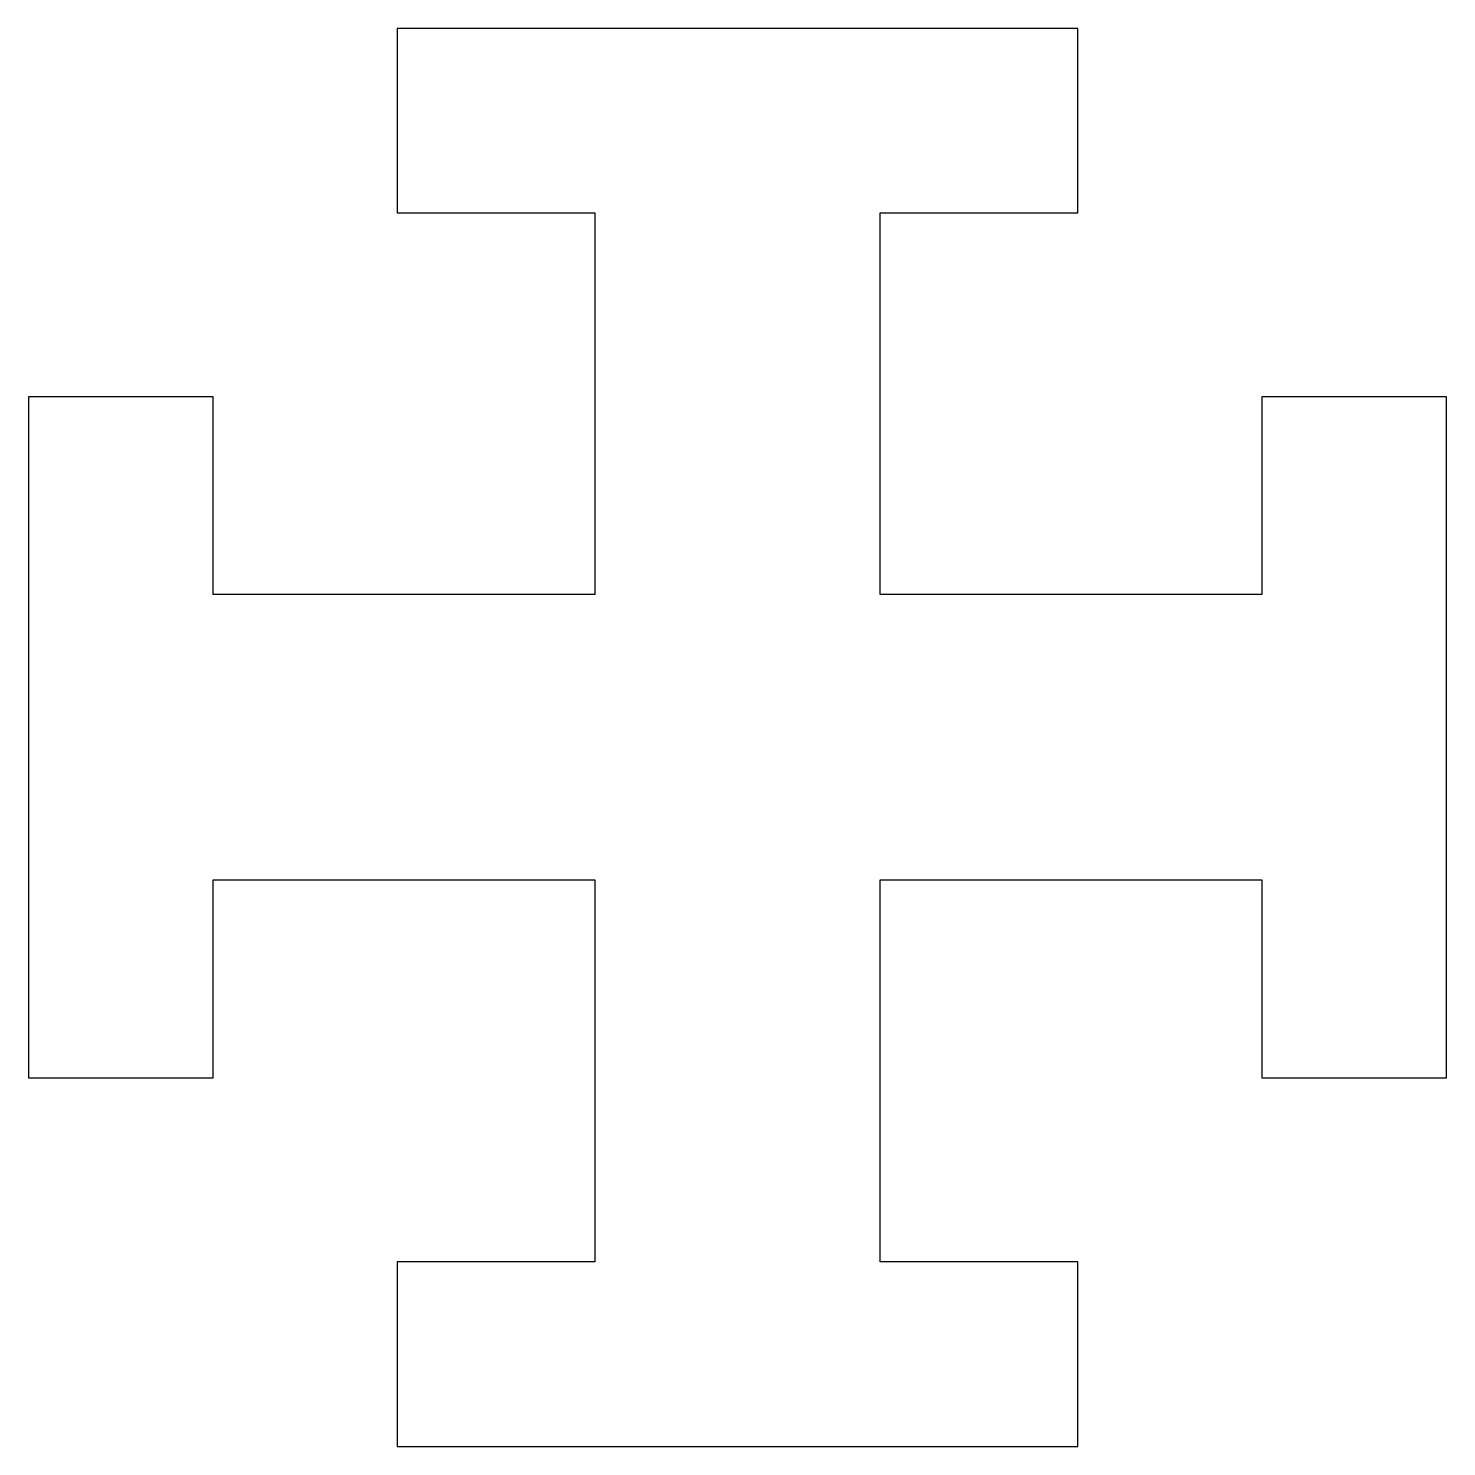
# Model space of a CAD drawing. Header units: centimetres. Extents: x -10.5 to 10.5, y -10.5 to 10.4.
import ezdxf

# ---------------------------------------------------------------- set-up
doc = ezdxf.new("R2010")
doc.units = ezdxf.units.CM
doc.header["$MEASUREMENT"] = 0
doc.layers.add('Layer 1', color=7, linetype='Continuous')

msp = doc.modelspace()

# ---------------------------------------------------------------- linework, layer by layer
at = {"layer": 'Layer 1'}
msp.add_open_spline([(-2.10612, 2.08915), (-2.10612, 2.08915), (-2.10612, 7.72353), (-2.10612, 7.72353), (-2.10612, 7.72353), (-2.10612, 7.72353), (-5.02485, 7.72353), (-5.02485, 7.72353), (-5.02485, 7.72353), (-5.02485, 7.72353), (-5.02485, 10.44906), (-5.02485, 10.44906), (-5.02485, 10.44906), (-5.02485, 10.44906), (0.0012, 10.44906), (0.0012, 10.44906), (0.0012, 10.44906), (0.0012, 10.44906), (5.02487, 10.44906), (5.02487, 10.44906), (5.02487, 10.44906), (5.02487, 10.44906), (5.02487, 7.72353), (5.02487, 7.72353), (5.02487, 7.72353), (5.02487, 7.72353), (2.10615, 7.72353), (2.10615, 7.72353), (2.10615, 7.72353), (2.10615, 7.72353), (2.10615, 2.08915), (2.10615, 2.08915), (2.10615, 2.08915), (2.10615, 2.08915), (7.74315, 2.08915), (7.74315, 2.08915), (7.74315, 2.08915), (7.74315, 2.08915), (7.74315, 5.00774), (7.74315, 5.00774), (7.74315, 5.00774), (7.74315, 5.00774), (10.47103, 5.00774), (10.47103, 5.00774), (10.47103, 5.00774), (10.47103, 5.00774), (10.47103, -0.01603), (10.47103, -0.01603), (10.47103, -0.01603), (10.47103, -0.01603), (10.47103, -5.04206), (10.47103, -5.04206), (10.47103, -5.04206), (10.47103, -5.04206), (7.74315, -5.04206), (7.74315, -5.04206), (7.74315, -5.04206), (7.74315, -5.04206), (7.74315, -2.12087), (7.74315, -2.12087), (7.74315, -2.12087), (7.74315, -2.12087), (2.10615, -2.12087), (2.10615, -2.12087), (2.10615, -2.12087), (2.10615, -2.12087), (2.10615, -7.76015), (2.10615, -7.76015), (2.10615, -7.76015), (2.10615, -7.76015), (5.02487, -7.76015), (5.02487, -7.76015), (5.02487, -7.76015), (5.02487, -7.76015), (5.02487, -10.48824), (5.02487, -10.48824), (5.02487, -10.48824), (5.02487, -10.48824), (0.0012, -10.48824), (0.0012, -10.48824), (0.0012, -10.48824), (0.0012, -10.48824), (-5.02485, -10.48824), (-5.02485, -10.48824), (-5.02485, -10.48824), (-5.02485, -10.48824), (-5.02485, -7.76015), (-5.02485, -7.76015), (-5.02485, -7.76015), (-5.02485, -7.76015), (-2.10612, -7.76015), (-2.10612, -7.76015), (-2.10612, -7.76015), (-2.10612, -7.76015), (-2.10612, -2.12087), (-2.10612, -2.12087), (-2.10612, -2.12087), (-2.10612, -2.12087), (-7.74323, -2.12087), (-7.74323, -2.12087), (-7.74323, -2.12087), (-7.74323, -2.12087), (-7.74323, -5.04206), (-7.74323, -5.04206), (-7.74323, -5.04206), (-7.74323, -5.04206), (-10.47103, -5.04206), (-10.47103, -5.04206), (-10.47103, -5.04206), (-10.47103, -5.04206), (-10.47103, -0.01603), (-10.47103, -0.01603), (-10.47103, -0.01603), (-10.47103, -0.01603), (-10.47103, 5.00774), (-10.47103, 5.00774), (-10.47103, 5.00774), (-10.47103, 5.00774), (-7.74323, 5.00774), (-7.74323, 5.00774), (-7.74323, 5.00774), (-7.74323, 5.00774), (-7.74323, 2.08915), (-7.74323, 2.08915), (-7.74323, 2.08915), (-7.74323, 2.08915), (-2.10612, 2.08915), (-2.10612, 2.08915)], degree=3, knots=[0, 0, 0, 0, 0.03030303, 0.03030303, 0.03030303, 0.03030303, 0.06060606, 0.06060606, 0.06060606, 0.06060606, 0.09090909, 0.09090909, 0.09090909, 0.09090909, 0.12121212, 0.12121212, 0.12121212, 0.12121212, 0.15151515, 0.15151515, 0.15151515, 0.15151515, 0.18181818, 0.18181818, 0.18181818, 0.18181818, 0.21212121, 0.21212121, 0.21212121, 0.21212121, 0.24242424, 0.24242424, 0.24242424, 0.24242424, 0.27272727, 0.27272727, 0.27272727, 0.27272727, 0.3030303, 0.3030303, 0.3030303, 0.3030303, 0.33333333, 0.33333333, 0.33333333, 0.33333333, 0.36363636, 0.36363636, 0.36363636, 0.36363636, 0.39393939, 0.39393939, 0.39393939, 0.39393939, 0.42424242, 0.42424242, 0.42424242, 0.42424242, 0.45454545, 0.45454545, 0.45454545, 0.45454545, 0.48484848, 0.48484848, 0.48484848, 0.48484848, 0.51515152, 0.51515152, 0.51515152, 0.51515152, 0.54545455, 0.54545455, 0.54545455, 0.54545455, 0.57575758, 0.57575758, 0.57575758, 0.57575758, 0.60606061, 0.60606061, 0.60606061, 0.60606061, 0.63636364, 0.63636364, 0.63636364, 0.63636364, 0.66666667, 0.66666667, 0.66666667, 0.66666667, 0.6969697, 0.6969697, 0.6969697, 0.6969697, 0.72727273, 0.72727273, 0.72727273, 0.72727273, 0.75757576, 0.75757576, 0.75757576, 0.75757576, 0.78787879, 0.78787879, 0.78787879, 0.78787879, 0.81818182, 0.81818182, 0.81818182, 0.81818182, 0.84848485, 0.84848485, 0.84848485, 0.84848485, 0.87878788, 0.87878788, 0.87878788, 0.87878788, 0.90909091, 0.90909091, 0.90909091, 0.90909091, 0.93939394, 0.93939394, 0.93939394, 0.93939394, 1, 1, 1, 1], dxfattribs=at)

doc.saveas('drawing.dxf')
